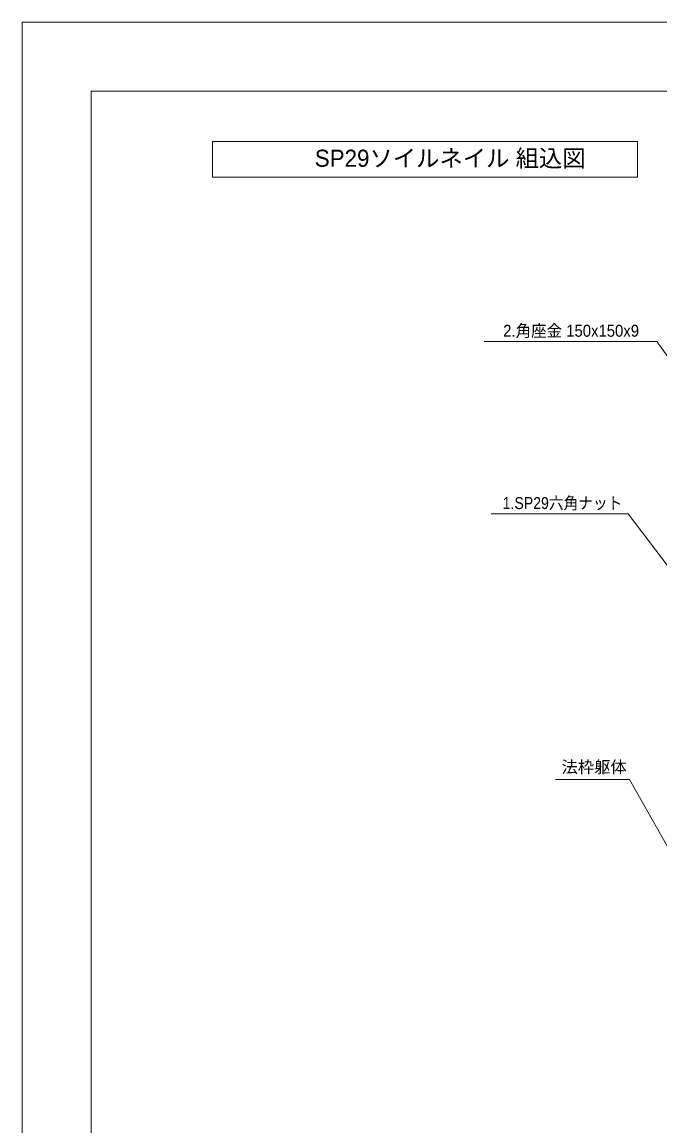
# Model space of a CAD drawing. Units: millimetres at full size, sheet at 1:2.5; details may follow other scales. Extents: x 1811 to 3491, y 1000 to 2202.
# Drawn here: x 1811 to 2180, y 1563 to 2202 of the extents above; entities that cross this region are included whole.
import ezdxf
from ezdxf.enums import TextEntityAlignment as Align

# ---------------------------------------------------------------- set-up
doc = ezdxf.new("R2010")
doc.units = ezdxf.units.MM
doc.header["$LTSCALE"] = 2.5
for name, color, linetype, lineweight in [('6 寸法線', 4, 'Continuous', 13), ('7 枠・タイトル', 7, 'Continuous', 13), ('DEFPOINTS_2', 7, 'Continuous', 13)]:
    doc.layers.add(name, color=color, linetype=linetype, lineweight=lineweight)
doc.layers.add('9文字', color=7, linetype='Continuous')
doc.styles.add('ＭＳ Ｐゴシック', font='')
doc.styles.get('ＭＳ Ｐゴシック').set_extended_font_data('MS PGothic')

msp = doc.modelspace()

# ---------------------------------------------------------------- linework, layer by layer
at = {"layer": '6 寸法線'}
for points in [[(2280.954, 1875.68), (2279.198, 1878.112), (2178.581, 2017.437), (2078.629, 2017.437)], [(2230.13, 1827.62), (2228.317, 1830.01), (2161.866, 1917.613), (2082.536, 1917.613)], [(2190.499, 1714.799), (2189.016, 1717.406), (2162.682, 1763.69), (2119.774, 1763.69)]]:
    msp.add_lwpolyline(points, dxfattribs=at)
at = {"layer": '7 枠・タイトル'}
for p, q in [((1851.147, 2162.337), (3451.147, 2162.337)), ((1851.147, 2162.337), (1851.147, 1054.337)), ((1921.44, 2112.453), (1921.44, 2133.251)), ((1921.44, 2133.251), (2167.369, 2133.251)), ((2167.369, 2112.453), (2167.369, 2133.251)), ((1921.44, 2112.453), (2167.369, 2112.453))]:
    msp.add_line(p, q, dxfattribs=at)
at = {"layer": 'DEFPOINTS_2'}
for q in [(3491.147, 2202.337), (1811.147, 1014.337)]:
    msp.add_line((1811.147, 2202.337), q, dxfattribs=at)

# ---------------------------------------------------------------- texts
at = {"layer": '7 枠・タイトル', "style": 'ＭＳ Ｐゴシック'}
msp.add_text('SP29ソイルネイル 組込図', height=9.897, dxfattribs=at).set_placement((1980.527, 2115.578), align=Align.BOTTOM_LEFT)
at = {"layer": '9文字', "style": 'ＭＳ Ｐゴシック'}
for s, width, p in [('2.角座金 150x150x9', 0.95, (2168.209, 2023.588)), ('1.SP29六角ナット', 0.9, (2158.547, 1923.786))]:
    msp.add_text(s, height=6.928, dxfattribs=dict(at, width=width)).set_placement(p, align=Align.MIDDLE_RIGHT)
msp.add_text('法枠躯体', height=6.928, dxfattribs=at).set_placement((2161.121, 1770.949), align=Align.MIDDLE_RIGHT)

doc.saveas('drawing.dxf')
